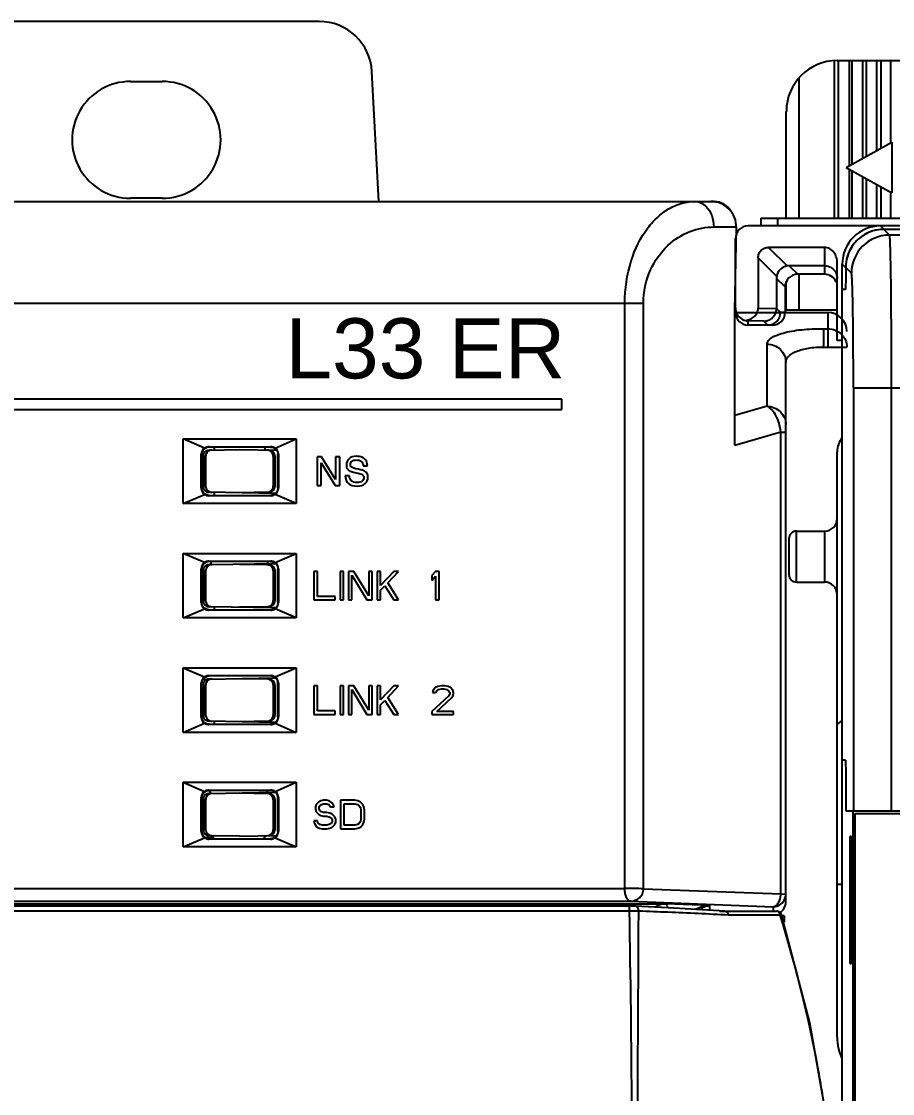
# Model space of a CAD drawing. Header units: inches. Extents: x -38 to 199, y -310 to 64.
# Drawn here: x 91.034 to 92.382, y 57.033 to 58.693 of the extents above; entities that cross this region are included whole.
import ezdxf

# ---------------------------------------------------------------- set-up
doc = ezdxf.new("R2010")
doc.units = ezdxf.units.IN
doc.header["$MEASUREMENT"] = 0
doc.layers.add('PLC', color=7, linetype='Continuous')
doc.styles.get("Standard").update_dxf_attribs({"font": 'arial.ttf'})

# ---------------------------------------------------------------- blocks, each defined once
blk = doc.blocks.new('DI32')
at = {"layer": 'PLC', "color": 7, "linetype": 'Continuous'}
for p, q in [((0.1532, 0.0315), (0.1532, 0.2755)), ((0.1575, 0.2756), (0.4331, 0.2756)), ((0.1594, 0.0315), (0.1594, 0.2756)), ((0.176, 0.2756), (0.176, 0.1129)), ((0.1808, 0.1155), (0.1808, 0.2756)), ((0.1968, 0.2756), (0.1968, 0.1244)), ((0.2028, 0.1278), (0.2028, 0.2756)), ((0.2181, 0.2756), (0.2181, 0.1363)), ((0.2254, 0.1403), (0.2254, 0.2756)), ((0.24, 0.2756), (0.24, 0.1484)), ((0.0984, 0.0315), (0.0984, 0.2489)), ((0.0787, 0.0315), (0.0787, 0.1969)), ((0.1713, 0.1102), (0.2421, 0.1496)), ((0.2421, 0.1496), (0.2421, 0.0709)), ((0.1713, 0.1102), (0.2421, 0.0709)), ((0.176, 0.1076), (0.176, 0.0315)), ((0.1808, 0.0315), (0.1808, 0.105)), ((0.1968, 0.0961), (0.1968, 0.0315)), ((0.2028, 0.0315), (0.2028, 0.0927)), ((0.2181, 0.0842), (0.2181, 0.0315)), ((0.2254, 0.0315), (0.2254, 0.0801)), ((0.24, 0.0721), (0.24, 0.0315)), ((0.2756, 0.0197), (0.0197, 0.0197)), ((0.0394, 0.0315), (0.0394, 0.0197)), ((0.0394, 0.0315), (0.2756, 0.0315)), ((0.065, 0.0315), (0.065, 0.0197)), ((0.2244, 0.0197), (0.2386, 0.0055)), ((0, -0.1073), (0, 0)), ((0.2756, 0.0144), (0.2297, 0.0144)), ((1.9898, 0.0055), (0.2386, 0.0055)), ((0.0513, -0.0136), (0.0798, -0.0422)), ((0.1378, -0.0136), (0.0513, -0.0136)), ((0.1378, -0.0136), (0.1378, -0.0551)), ((0.0353, -0.0296), (0.0353, -0.1075)), ((0.0638, -0.0582), (0.0353, -0.0296)), ((0.0832, -0.0419), (0.0965, -0.0551)), ((0.1378, -0.0419), (0.0832, -0.0419)), ((0.1575, -0.1575), (0.1575, -0.0379)), ((0.1654, -4.6063), (0.1654, -0.0394)), ((0.1795, -0.0535), (0.1654, -0.0394)), ((0.1706, -0.0447), (0.1706, -0.0591)), ((0.0635, -0.0616), (0.0635, -0.1081)), ((0.0768, -0.0748), (0.0635, -0.0616)), ((0.1378, -0.0551), (0.0965, -0.0551)), ((0.0984, -0.1102), (0.0984, -0.0551)), ((0.1706, -0.0591), (0.1703, -0.0787)), ((0.0768, -0.0748), (0.0768, -0.1142)), ((0.0787, -0.1102), (0.0787, -0.0665)), ((0.1703, -0.0787), (0.1654, -0.0787)), ((0.0353, -0.1075), (0.0635, -0.1082)), ((0.0635, -0.1081), (0.0697, -0.1142)), ((0.0768, -0.1142), (0.0697, -0.1142)), ((0.0787, -0.1102), (0.1575, -0.1102)), ((0.0197, -0.1339), (0.0197, -0.1272)), ((0.044, -0.1278), (0.0197, -0.1272)), ((0.05, -0.1339), (0.044, -0.1278)), ((0.0571, -0.1339), (0.0197, -0.1339)), ((0.1654, -0.1575), (0.1575, -0.1575)), ((0.1826, -0.2306), (0.1826, -0.8858)), ((0.1826, -0.2307), (0.3247, -0.2307)), ((0.2416, -0.2307), (0.2416, -0.2165)), ((0.2416, -0.8858), (0.2416, -0.2307)), ((0.1575, -1.2362), (0.1575, -0.3307)), ((0.0827, -0.4646), (0.0827, -0.5197)), ((0.0945, -0.5315), (0.0945, -0.4528)), ((0.0945, -0.4528), (0.1378, -0.4528)), ((0.1378, -0.4528), (0.1378, -0.5315)), ((0.0945, -0.5315), (0.1378, -0.5315)), ((0.1575, -0.752), (0.1654, -0.7457)), ((0.1703, -0.8071), (0.1654, -0.8071)), ((0.1703, -0.8071), (0.1706, -0.8268)), ((0.1706, -0.8268), (0.1706, -0.8858)), ((0.1706, -0.8858), (2.1851, -0.8858)), ((0.1815, -0.8858), (0.1815, -4.6063)), ((0.185, -0.8898), (0.185, -4.5315)), ((0.185, -0.8898), (2.185, -0.8898)), ((0.1777, -1.122), (0.1777, -0.9252)), ((0.1794, -0.9252), (0.1777, -0.9252)), ((0.1794, -0.9252), (0.1794, -1.122)), ((0.1654, -1), (0.1575, -1)), ((0.1777, -1.122), (0.1794, -1.122))]:
    blk.add_line(p, q, dxfattribs=at)
for centre, radius, start, end in [((0.1575, 0.1969), 0.0787, 90, 180), ((0.0197, 0), 0.0197, 90, 180), ((0.2244, -0.0394), 0.059, 89.9993, 180.0002), ((0.2297, -0.0446), 0.059, 89.9958, 180.0037), ((0.2386, -0.0535), 0.0591, 90.021, 179.979), ((0.23, -0.0449), 0.0594, 129.6259, 140.3741), ((0.2296, -0.0445), 0.0588, 123.4354, 129.6142), ((0.2298, -0.0448), 0.0592, 111.9998, 123.4146), ((0.2296, -0.0444), 0.0588, 106.6482, 111.988), ((0.2297, -0.045), 0.0594, 90.068, 106.6251), ((0.2298, -0.0447), 0.0592, 146.5815, 158.0007), ((0.2295, -0.0446), 0.0589, 140.3852, 146.5619), ((0.2301, -0.0447), 0.0595, 163.3914, 179.9412), ((0.2294, -0.0445), 0.0587, 158.0136, 163.3591), ((0.0834, -0.0617), 0.0199, 100.2786, 169.7214), ((0.0832, -0.061), 0.0191, 89.9988, 100.1959), ((0.0827, -0.0616), 0.0191, 169.8063, 179.9989), ((0.0965, -0.0748), 0.0197, 90, 179.9956), ((0.1378, -0.0748), 0.0197, 22.5024, 90), ((0.0198, -0.1073), 0.0198, 180.075, 199.1445), ((0.0197, -0.1142), 0.0197, 180, 270), ((0.0197, -0.1073), 0.0197, 199.2206, 258.9983), ((0.05, -0.1142), 0.0197, 270.0257, 359.988), ((0.0571, -0.1142), 0.0197, 270, 0), ((0.0208, -0.1071), 0.0201, 256.0286, 266.8547), ((0.1969, -0.3307), 0.0394, 143.7702, 180), ((0.1378, -0.4331), 0.0197, 270, 0), ((0.0945, -0.4646), 0.0118, 90, 180), ((0.0945, -0.5197), 0.0118, 180, 270), ((0.1378, -0.5512), 0.0197, 0, 90), ((0.2362, -1.2362), 0.0787, 180, 205.8297)]:
    blk.add_arc(centre, radius, start, end, dxfattribs=at)
for points, knots in [([(0.2416, -0.2165), (0.2416, -0.202), (0.2415, -0.1736), (0.2413, -0.1326), (0.2411, -0.1003), (0.2409, -0.0765), (0.2407, -0.0606), (0.2404, -0.0462), (0.2402, -0.0333), (0.24, -0.0222), (0.2397, -0.014), (0.2396, -0.0084), (0.2394, -0.005), (0.2393, -0.002), (0.2392, 0.0005), (0.239, 0.0025), (0.2389, 0.004), (0.2387, 0.0049), (0.2387, 0.0054), (0.2386, 0.0055)], [0, 0, 0, 0, 0.195981, 0.382875, 0.554267, 0.632256, 0.704186, 0.769433, 0.82743, 0.877672, 0.919725, 0.937563, 0.95322, 0.966669, 0.977879, 0.986825, 0.993492, 0.997875, 1, 1, 1, 1]), ([(0.0353, -0.0296), (0.0353, -0.0275), (0.0358, -0.0232), (0.0393, -0.0177), (0.0449, -0.0143), (0.0492, -0.0136), (0.0513, -0.0136)], [0, 0, 0, 0, 0.250239, 0.500033, 0.749845, 1, 1, 1, 1]), ([(0.1575, -0.0379), (0.1575, -0.035), (0.1567, -0.0292), (0.1529, -0.0213), (0.1464, -0.0153), (0.1406, -0.0136), (0.1378, -0.0136)], [0, 0, 0, 0, 0.250734, 0.501214, 0.751063, 1, 1, 1, 1]), ([(0.1378, -0.0419), (0.1404, -0.0419), (0.1455, -0.0429), (0.1498, -0.0458), (0.1516, -0.0475)], [0, 0, 0, 0, 0.503503, 1, 1, 1, 1]), ([(0.1516, -0.0475), (0.1535, -0.0494), (0.1564, -0.0537), (0.1575, -0.0589), (0.1575, -0.0615)], [0, 0, 0, 0, 0.503989, 1, 1, 1, 1]), ([(0.1826, -0.2306), (0.1826, -0.2193), (0.1825, -0.1969), (0.1823, -0.1644), (0.1821, -0.1387), (0.1819, -0.1196), (0.1817, -0.1069), (0.1815, -0.0952), (0.1812, -0.0849), (0.181, -0.0759), (0.1807, -0.0684), (0.1805, -0.0631), (0.1803, -0.0596), (0.1801, -0.0576), (0.18, -0.056), (0.1798, -0.0548), (0.1797, -0.054), (0.1796, -0.0536), (0.1795, -0.0535)], [0, 0, 0, 0, 0.19291, 0.378564, 0.549987, 0.628321, 0.700741, 0.766558, 0.825165, 0.875998, 0.918591, 0.952536, 0.96617, 0.977534, 0.986601, 0.99336, 0.99781, 1, 1, 1, 1]), ([(0.0159, -0.1266), (0.0184, -0.1262), (0.0232, -0.1249), (0.0295, -0.1209), (0.0342, -0.1149), (0.0353, -0.11), (0.0353, -0.1075)], [0, 0, 0, 0, 0.250283, 0.500496, 0.750324, 1, 1, 1, 1]), ([(0.044, -0.1278), (0.0465, -0.1278), (0.0515, -0.1268), (0.058, -0.1225), (0.0624, -0.116), (0.0635, -0.1108), (0.0635, -0.1082)], [0, 0, 0, 0, 0.244385, 0.491772, 0.74415, 1, 1, 1, 1])]:
    blk.add_open_spline(points, degree=3, knots=knots, dxfattribs=at)

msp = doc.modelspace()

# ---------------------------------------------------------------- linework, layer by layer
at = {"layer": 'PLC', "linetype": 'Continuous'}
for p, q in [((91.49414, 58.69263), (90.95987, 58.69263)), ((91.58651, 58.41387), (91.57595, 58.615)), ((91.2024, 58.59966), (91.25161, 58.59966)), ((91.25161, 58.41903), (91.2024, 58.41903)), ((90.12976, 58.41387), (92.10052, 58.41387)), ((92.10067, 58.41387), (92.10564, 58.41387)), ((92.1049, 58.3745), (92.13989, 58.3745)), ((92.13764, 58.24491), (92.13989, 58.37381)), ((90.09039, 58.25639), (91.99622, 58.25639)), ((91.96725, 57.35037), (91.96725, 58.25639)), ((91.99622, 57.35015), (91.99622, 58.25639)), ((92.13764, 58.03633), (92.13764, 58.24491)), ((92.13764, 58.24224), (92.28134, 58.2422)), ((92.28185, 58.21685), (92.28185, 58.24068)), ((92.2744, 58.21695), (92.28185, 58.21685)), ((92.18736, 58.09698), (92.18736, 58.19322)), ((92.27439, 58.18856), (92.28185, 58.18846)), ((92.28185, 58.18846), (92.31086, 58.18846)), ((92.21638, 57.32968), (92.21638, 58.16484)), ((91.86992, 58.10767), (90.21638, 58.10767)), ((91.86992, 58.09192), (91.86992, 58.10767)), ((90.21638, 58.09192), (91.86992, 58.09192)), ((92.18736, 58.09698), (92.13764, 58.08245)), ((92.20858, 58.05709), (92.13764, 58.03633)), ((92.20858, 57.34209), (92.20858, 58.05709)), ((92.20858, 58.05707), (92.21638, 58.05707)), ((91.28413, 57.94638), (91.28413, 58.04639)), ((91.31695, 58.03218), (91.28413, 58.04639)), ((91.28413, 58.04639), (91.45894, 58.04639)), ((91.42612, 58.03218), (91.45894, 58.04639)), ((91.45894, 58.04639), (91.45894, 57.94638)), ((91.31189, 57.97021), (91.31189, 58.02256)), ((91.31189, 58.02256), (91.31248, 58.02198)), ((91.31248, 58.02209), (91.31248, 57.97068)), ((91.31583, 57.96864), (91.31583, 58.02417)), ((91.3237, 58.03437), (91.32429, 58.03379)), ((91.3237, 58.03437), (91.41936, 58.03437)), ((91.32416, 58.02905), (91.37095, 58.02987)), ((91.41889, 58.03379), (91.32417, 58.03379)), ((91.33127, 58.03379), (91.33213, 58.02919)), ((91.33174, 58.03131), (91.33174, 58.02919)), ((91.37095, 58.02987), (91.42811, 58.02887)), ((91.41062, 58.03379), (91.40976, 58.02919)), ((91.41936, 58.03437), (91.41878, 58.03379)), ((91.43117, 58.02256), (91.43059, 58.02198)), ((91.43059, 57.97068), (91.43059, 58.02209)), ((91.43117, 58.02256), (91.43117, 57.97021)), ((91.31583, 58.01117), (91.31248, 58.01117)), ((91.31583, 58.01924), (91.31871, 58.01929)), ((91.4261, 58.01924), (91.42318, 58.01929)), ((91.4261, 57.97358), (91.4261, 58.01924)), ((91.49102, 58.01851), (91.49102, 57.97422)), ((91.49797, 58.01851), (91.49102, 58.01851)), ((91.49731, 57.97422), (91.49731, 58.00949)), ((91.49731, 58.00949), (91.51917, 57.97422)), ((91.51983, 57.98363), (91.49797, 58.01851)), ((91.51983, 58.01851), (91.51983, 57.98363)), ((91.52611, 58.01851), (91.51983, 58.01851)), ((91.52611, 57.97422), (91.52611, 58.01851)), ((91.5443, 58.0027), (91.54343, 58.00366)), ((91.56262, 58.00492), (91.5689, 58.00492)), ((91.54103, 57.98917), (91.53474, 57.98917)), ((91.53828, 57.99948), (91.54012, 57.99767)), ((91.56113, 57.99098), (91.56257, 57.98961)), ((91.31189, 57.97021), (91.31248, 57.97079)), ((91.31583, 57.98164), (91.31248, 57.98164)), ((91.31871, 57.97353), (91.31583, 57.97358)), ((91.4261, 57.97358), (91.42318, 57.97353)), ((91.43117, 57.97021), (91.43059, 57.97079)), ((91.49102, 57.97422), (91.49731, 57.97422)), ((91.51917, 57.97422), (91.52611, 57.97422)), ((91.28413, 57.94638), (91.31695, 57.96059)), ((91.3237, 57.9584), (91.32429, 57.95898)), ((91.41936, 57.9584), (91.3237, 57.9584)), ((91.42644, 57.96197), (91.32416, 57.96376)), ((91.32417, 57.95898), (91.41889, 57.95898)), ((91.33174, 57.96363), (91.33174, 57.95898)), ((91.41642, 57.96373), (91.37095, 57.96294)), ((91.41936, 57.9584), (91.41878, 57.95898)), ((91.45894, 57.94638), (91.42612, 57.96059)), ((91.45894, 57.94638), (91.28413, 57.94638)), ((91.28413, 57.76922), (91.28413, 57.86922)), ((91.31695, 57.85502), (91.28413, 57.86922)), ((91.28413, 57.86922), (91.45894, 57.86922)), ((91.3237, 57.85721), (91.32429, 57.85662)), ((91.3237, 57.85721), (91.41936, 57.85721)), ((91.41889, 57.85662), (91.32417, 57.85662)), ((91.3278, 57.85195), (91.32652, 57.85662)), ((91.41451, 57.85347), (91.41537, 57.85662)), ((91.41936, 57.85721), (91.41878, 57.85662)), ((91.42612, 57.85502), (91.45894, 57.86922)), ((91.45894, 57.86922), (91.45894, 57.76922)), ((91.31189, 57.79304), (91.31189, 57.8454)), ((91.31189, 57.8454), (91.31248, 57.84481)), ((91.31248, 57.84493), (91.31248, 57.79352)), ((91.31583, 57.79147), (91.31583, 57.84701)), ((91.31583, 57.84207), (91.31871, 57.84212)), ((91.32416, 57.85189), (91.3278, 57.85195)), ((91.32841, 57.85196), (91.42638, 57.85367)), ((91.37095, 57.85271), (91.41348, 57.85196)), ((91.41409, 57.85195), (91.41642, 57.85191)), ((91.42318, 57.84212), (91.4261, 57.84207)), ((91.4261, 57.79641), (91.4261, 57.84207)), ((91.43117, 57.8454), (91.43059, 57.84481)), ((91.43059, 57.79352), (91.43059, 57.84493)), ((91.43117, 57.8454), (91.43117, 57.79304)), ((91.48606, 57.84135), (91.48606, 57.79706)), ((91.4916, 57.84135), (91.48606, 57.84135)), ((91.4916, 57.80271), (91.4916, 57.84135)), ((91.52666, 57.84135), (91.52666, 57.79706)), ((91.5322, 57.84135), (91.52666, 57.84135)), ((91.5322, 57.79706), (91.5322, 57.84135)), ((91.53958, 57.84135), (91.53958, 57.79706)), ((91.54788, 57.84135), (91.53958, 57.84135)), ((91.57095, 57.80365), (91.54788, 57.84135)), ((91.57095, 57.84135), (91.57095, 57.80365)), ((91.57649, 57.84135), (91.57095, 57.84135)), ((91.57649, 57.79706), (91.57649, 57.84135)), ((91.58387, 57.84135), (91.58387, 57.79706)), ((91.58941, 57.84135), (91.58387, 57.84135)), ((91.60971, 57.84135), (91.58941, 57.81967)), ((91.58941, 57.81967), (91.58941, 57.84135)), ((91.60048, 57.82344), (91.61709, 57.84135)), ((91.61709, 57.84135), (91.60971, 57.84135)), ((91.6743, 57.84135), (91.66876, 57.83475)), ((91.67984, 57.84135), (91.6743, 57.84135)), ((91.67984, 57.79706), (91.67984, 57.84135)), ((91.31583, 57.834), (91.31248, 57.834)), ((91.54512, 57.79706), (91.54512, 57.83569)), ((91.54512, 57.83569), (91.56818, 57.79706)), ((91.61709, 57.79706), (91.60048, 57.82344)), ((91.66876, 57.83475), (91.66876, 57.82721)), ((91.66876, 57.82721), (91.6743, 57.83381)), ((91.6743, 57.83381), (91.6743, 57.79706)), ((91.31583, 57.80448), (91.31248, 57.80448)), ((91.58941, 57.81213), (91.59587, 57.81873)), ((91.58941, 57.79706), (91.58941, 57.81213)), ((91.59587, 57.81873), (91.60971, 57.79706)), ((91.31189, 57.79304), (91.31248, 57.79363)), ((91.31871, 57.79636), (91.31583, 57.79641)), ((91.4261, 57.79641), (91.42318, 57.79636)), ((91.43117, 57.79304), (91.43059, 57.79363)), ((91.48606, 57.79706), (91.51928, 57.79706)), ((91.51928, 57.80271), (91.4916, 57.80271)), ((91.51928, 57.79706), (91.51928, 57.80271)), ((91.52666, 57.79706), (91.5322, 57.79706)), ((91.53958, 57.79706), (91.54512, 57.79706)), ((91.56818, 57.79706), (91.57649, 57.79706)), ((91.58387, 57.79706), (91.58941, 57.79706)), ((91.60971, 57.79706), (91.61709, 57.79706)), ((91.6743, 57.79706), (91.67984, 57.79706)), ((91.28413, 57.76922), (91.31695, 57.78342)), ((91.3237, 57.78124), (91.32429, 57.78182)), ((91.41936, 57.78124), (91.3237, 57.78124)), ((91.42644, 57.78481), (91.32416, 57.78659)), ((91.32417, 57.78182), (91.41889, 57.78182)), ((91.33174, 57.78646), (91.33174, 57.78182)), ((91.41642, 57.78657), (91.37095, 57.78578)), ((91.41936, 57.78124), (91.41878, 57.78182)), ((91.45894, 57.76922), (91.42612, 57.78342)), ((91.45894, 57.76922), (91.28413, 57.76922)), ((91.28413, 57.59205), (91.28413, 57.69206)), ((91.28413, 57.69206), (91.31695, 57.67785)), ((91.28413, 57.69206), (91.45894, 57.69206)), ((91.42612, 57.67785), (91.45894, 57.69206)), ((91.45894, 57.69206), (91.45894, 57.59205)), ((91.3237, 57.68004), (91.32429, 57.67946)), ((91.3237, 57.68004), (91.41936, 57.68004)), ((91.32416, 57.67472), (91.42638, 57.67651)), ((91.41889, 57.67946), (91.32417, 57.67946)), ((91.37095, 57.67554), (91.41642, 57.67475)), ((91.41936, 57.68004), (91.41878, 57.67946)), ((91.31189, 57.61588), (91.31189, 57.66823)), ((91.31189, 57.66823), (91.31248, 57.66765)), ((91.31248, 57.66776), (91.31248, 57.61635)), ((91.31583, 57.65684), (91.31248, 57.65684)), ((91.31583, 57.61431), (91.31583, 57.66984)), ((91.31583, 57.66491), (91.31871, 57.66496)), ((91.42318, 57.66496), (91.4261, 57.6649)), ((91.4261, 57.61925), (91.4261, 57.6649)), ((91.43117, 57.66823), (91.43059, 57.66765)), ((91.43059, 57.61635), (91.43059, 57.66776)), ((91.43117, 57.66823), (91.43117, 57.61588)), ((91.48606, 57.66418), (91.48606, 57.61989)), ((91.4916, 57.66418), (91.48606, 57.66418)), ((91.4916, 57.62555), (91.4916, 57.66418)), ((91.52666, 57.66418), (91.52666, 57.61989)), ((91.5322, 57.66418), (91.52666, 57.66418)), ((91.5322, 57.61989), (91.5322, 57.66418)), ((91.53958, 57.66418), (91.53958, 57.61989)), ((91.54788, 57.66418), (91.53958, 57.66418)), ((91.54512, 57.61989), (91.54512, 57.65853)), ((91.54512, 57.65853), (91.56818, 57.61989)), ((91.57095, 57.62649), (91.54788, 57.66418)), ((91.57095, 57.66418), (91.57095, 57.62649)), ((91.57649, 57.66418), (91.57095, 57.66418)), ((91.57649, 57.61989), (91.57649, 57.66418)), ((91.58387, 57.66418), (91.58387, 57.61989)), ((91.58941, 57.66418), (91.58387, 57.66418)), ((91.60971, 57.66418), (91.58941, 57.64251)), ((91.58941, 57.64251), (91.58941, 57.66418)), ((91.60048, 57.64628), (91.61709, 57.66418)), ((91.61709, 57.66418), (91.60971, 57.66418)), ((91.67061, 57.65759), (91.66969, 57.65382)), ((91.6743, 57.66136), (91.67061, 57.65759)), ((91.67799, 57.66324), (91.6743, 57.66136)), ((91.6743, 57.65382), (91.67614, 57.65664)), ((91.67614, 57.65664), (91.67891, 57.65853)), ((91.68445, 57.66418), (91.67799, 57.66324)), ((91.67891, 57.65853), (91.68353, 57.65947)), ((91.68353, 57.65947), (91.68722, 57.65947)), ((91.68814, 57.66418), (91.68445, 57.66418)), ((91.68722, 57.65947), (91.69183, 57.65853)), ((91.69368, 57.66324), (91.68814, 57.66418)), ((91.69183, 57.65853), (91.6946, 57.65664)), ((91.69737, 57.66136), (91.69368, 57.66324)), ((91.6946, 57.65664), (91.69644, 57.65382)), ((91.70106, 57.65759), (91.69737, 57.66136)), ((91.70198, 57.65382), (91.70106, 57.65759)), ((91.58941, 57.63497), (91.59587, 57.64157)), ((91.59587, 57.64157), (91.60971, 57.61989)), ((91.61709, 57.61989), (91.60048, 57.64628)), ((91.6946, 57.64816), (91.66876, 57.6246)), ((91.66969, 57.65382), (91.6743, 57.65382)), ((91.67614, 57.6246), (91.69921, 57.64534)), ((91.69644, 57.65193), (91.6946, 57.64816)), ((91.69644, 57.65382), (91.69644, 57.65193)), ((91.69921, 57.64534), (91.70106, 57.64816)), ((91.70106, 57.64816), (91.70198, 57.65193)), ((91.70198, 57.65193), (91.70198, 57.65382)), ((91.31583, 57.62731), (91.31248, 57.62731)), ((91.51928, 57.62555), (91.4916, 57.62555)), ((91.51928, 57.61989), (91.51928, 57.62555)), ((91.58941, 57.61989), (91.58941, 57.63497)), ((91.66876, 57.6246), (91.66876, 57.61989)), ((91.70198, 57.6246), (91.67614, 57.6246)), ((91.70198, 57.61989), (91.70198, 57.6246)), ((91.28413, 57.59205), (91.31695, 57.60626)), ((91.31189, 57.61588), (91.31248, 57.61646)), ((91.31871, 57.61919), (91.31583, 57.61924)), ((91.42644, 57.60764), (91.32416, 57.60943)), ((91.41642, 57.6094), (91.37095, 57.60861)), ((91.4261, 57.61925), (91.42318, 57.61919)), ((91.42612, 57.60626), (91.45894, 57.59205)), ((91.43117, 57.61588), (91.43059, 57.61646)), ((91.48606, 57.61989), (91.51928, 57.61989)), ((91.52666, 57.61989), (91.5322, 57.61989)), ((91.53958, 57.61989), (91.54512, 57.61989)), ((91.56818, 57.61989), (91.57649, 57.61989)), ((91.58387, 57.61989), (91.58941, 57.61989)), ((91.60971, 57.61989), (91.61709, 57.61989)), ((91.66876, 57.61989), (91.70198, 57.61989)), ((91.45894, 57.59205), (91.28413, 57.59205)), ((91.3237, 57.60407), (91.32429, 57.60465)), ((91.41936, 57.60407), (91.3237, 57.60407)), ((91.32417, 57.60465), (91.41889, 57.60465)), ((91.41936, 57.60407), (91.41878, 57.60465)), ((91.28413, 57.41489), (91.28413, 57.51489)), ((91.28413, 57.51489), (91.31695, 57.50069)), ((91.28413, 57.51489), (91.45894, 57.51489)), ((91.42612, 57.50069), (91.45894, 57.51489)), ((91.45894, 57.51489), (91.45894, 57.41489)), ((91.31189, 57.43871), (91.31189, 57.49107)), ((91.31189, 57.49107), (91.31248, 57.49048)), ((91.31248, 57.4906), (91.31248, 57.43918)), ((91.31583, 57.43714), (91.31583, 57.49268)), ((91.3237, 57.50288), (91.32429, 57.50229)), ((91.3237, 57.50288), (91.41936, 57.50288)), ((91.32416, 57.49756), (91.42638, 57.49934)), ((91.41889, 57.50229), (91.32417, 57.50229)), ((91.37095, 57.49837), (91.41642, 57.49758)), ((91.41936, 57.50288), (91.41878, 57.50229)), ((91.43117, 57.49107), (91.43059, 57.49048)), ((91.43059, 57.43918), (91.43059, 57.4906)), ((91.43117, 57.49107), (91.43117, 57.43871)), ((91.31583, 57.47967), (91.31248, 57.47967)), ((91.31583, 57.48774), (91.31871, 57.48779)), ((91.42318, 57.48779), (91.4261, 57.48774)), ((91.4261, 57.44208), (91.4261, 57.48774)), ((91.48975, 57.48042), (91.48883, 57.47665)), ((91.48883, 57.47665), (91.48883, 57.47288)), ((91.48883, 57.47288), (91.48975, 57.46911)), ((91.49344, 57.48419), (91.48975, 57.48042)), ((91.49713, 57.48607), (91.49344, 57.48419)), ((91.49437, 57.47571), (91.49529, 57.47854)), ((91.49437, 57.47382), (91.49437, 57.47571)), ((91.49529, 57.471), (91.49437, 57.47382)), ((91.49529, 57.47854), (91.49806, 57.48042)), ((91.50082, 57.48702), (91.49713, 57.48607)), ((91.49806, 57.48042), (91.50082, 57.48136)), ((91.50544, 57.48702), (91.50082, 57.48702)), ((91.50082, 57.48136), (91.50636, 57.48136)), ((91.51005, 57.48607), (91.50544, 57.48702)), ((91.50636, 57.48136), (91.50913, 57.48042)), ((91.50913, 57.48042), (91.51097, 57.47854)), ((91.51374, 57.48325), (91.51005, 57.48607)), ((91.51097, 57.47854), (91.5119, 57.47665)), ((91.5119, 57.47665), (91.51743, 57.47665)), ((91.51651, 57.47948), (91.51374, 57.48325)), ((91.51743, 57.47665), (91.51651, 57.47948)), ((91.52758, 57.48702), (91.52758, 57.44273)), ((91.54973, 57.48702), (91.52758, 57.48702)), ((91.53312, 57.44838), (91.53312, 57.48136)), ((91.53312, 57.48136), (91.54973, 57.48136)), ((91.55434, 57.48607), (91.54973, 57.48702)), ((91.54973, 57.48136), (91.55342, 57.48042)), ((91.55342, 57.48042), (91.55619, 57.47854)), ((91.55803, 57.48419), (91.55434, 57.48607)), ((91.55619, 57.47854), (91.55803, 57.47571)), ((91.56173, 57.48042), (91.55803, 57.48419)), ((91.55803, 57.47571), (91.55896, 57.47194)), ((91.56357, 57.47665), (91.56173, 57.48042)), ((91.56449, 57.47194), (91.56357, 57.47665)), ((91.48975, 57.46911), (91.49344, 57.46534)), ((91.49344, 57.46534), (91.49713, 57.46346)), ((91.49806, 57.46911), (91.49529, 57.471)), ((91.49713, 57.46346), (91.50082, 57.46252)), ((91.50082, 57.46817), (91.49806, 57.46911)), ((91.50636, 57.46817), (91.50082, 57.46817)), ((91.50082, 57.46252), (91.50636, 57.46252)), ((91.51097, 57.46723), (91.50636, 57.46817)), ((91.50636, 57.46252), (91.51005, 57.46157)), ((91.51005, 57.46157), (91.51282, 57.45969)), ((91.51467, 57.46534), (91.51097, 57.46723)), ((91.51282, 57.45969), (91.51467, 57.45686)), ((91.51836, 57.46157), (91.51467, 57.46534)), ((91.51467, 57.45686), (91.51467, 57.45403)), ((91.5202, 57.4578), (91.51836, 57.46157)), ((91.5202, 57.45309), (91.5202, 57.4578)), ((91.55896, 57.4578), (91.55803, 57.45403)), ((91.55896, 57.47194), (91.55896, 57.4578)), ((91.56357, 57.45309), (91.56449, 57.4578)), ((91.56449, 57.4578), (91.56449, 57.47194)), ((91.31189, 57.43871), (91.31248, 57.4393)), ((91.31583, 57.45015), (91.31248, 57.45015)), ((91.31871, 57.44203), (91.31583, 57.44208)), ((91.42318, 57.44203), (91.4261, 57.44208)), ((91.43117, 57.43871), (91.43059, 57.4393)), ((91.48606, 57.45498), (91.48698, 57.45121)), ((91.4916, 57.45498), (91.48606, 57.45498)), ((91.48698, 57.45121), (91.48975, 57.4465)), ((91.48975, 57.4465), (91.49437, 57.44367)), ((91.49252, 57.45215), (91.4916, 57.45498)), ((91.49529, 57.44932), (91.49252, 57.45215)), ((91.49437, 57.44367), (91.49898, 57.44273)), ((91.49898, 57.44838), (91.49529, 57.44932)), ((91.50636, 57.44838), (91.49898, 57.44838)), ((91.49898, 57.44273), (91.50636, 57.44273)), ((91.51005, 57.44932), (91.50636, 57.44838)), ((91.50636, 57.44273), (91.51097, 57.44367)), ((91.51282, 57.45121), (91.51005, 57.44932)), ((91.51097, 57.44367), (91.51467, 57.44555)), ((91.51467, 57.45403), (91.51282, 57.45121)), ((91.51467, 57.44555), (91.51836, 57.44932)), ((91.51836, 57.44932), (91.5202, 57.45309)), ((91.52758, 57.44273), (91.54973, 57.44273)), ((91.54973, 57.44838), (91.53312, 57.44838)), ((91.55342, 57.44932), (91.54973, 57.44838)), ((91.54973, 57.44273), (91.55434, 57.44367)), ((91.55619, 57.45121), (91.55342, 57.44932)), ((91.55434, 57.44367), (91.55803, 57.44555)), ((91.55803, 57.45403), (91.55619, 57.45121)), ((91.55803, 57.44555), (91.56173, 57.44932)), ((91.56173, 57.44932), (91.56357, 57.45309)), ((91.28413, 57.41489), (91.31695, 57.42909)), ((91.31848, 57.42924), (91.33091, 57.42924)), ((91.3237, 57.4269), (91.32429, 57.42749)), ((91.41936, 57.4269), (91.3237, 57.4269)), ((91.32824, 57.43219), (91.32416, 57.43226)), ((91.32417, 57.42749), (91.41889, 57.42749)), ((91.37095, 57.43145), (91.32841, 57.43219)), ((91.37095, 57.43145), (91.42814, 57.43244)), ((91.41936, 57.4269), (91.41878, 57.42749)), ((91.42612, 57.42909), (91.45894, 57.41489)), ((91.45894, 57.41489), (91.28413, 57.41489)), ((90.12976, 57.35037), (91.96725, 57.35037)), ((91.99622, 57.35015), (92.20858, 57.34209)), ((92.20858, 57.34209), (92.21638, 57.34185)), ((91.97445, 57.32329), (90.09827, 57.32329)), ((90.12976, 57.33069), (91.97589, 57.33069)), ((90.36701, 57.32652), (92.03107, 57.32652)), ((91.97445, 57.31541), (91.97445, 57.32329)), ((91.9765, 57.32328), (91.97445, 57.32329)), ((91.97589, 57.33069), (92.19669, 57.32231)), ((91.98144, 57.32317), (91.9765, 57.32328)), ((91.98348, 57.32308), (91.98144, 57.32317)), ((92.03441, 57.32027), (91.98346, 57.32308)), ((92.09827, 57.32397), (92.03107, 57.32652)), ((92.09827, 57.32397), (92.09827, 57.31677)), ((91.97445, 57.31541), (90.09039, 57.31541)), ((91.98874, 57.31533), (91.97445, 57.31541)), ((92.07836, 57.31786), (92.03441, 57.32027)), ((92.12218, 57.31545), (92.07836, 57.31786)), ((92.11408, 57.31546), (92.20202, 57.31546)), ((92.19669, 57.32231), (92.19669, 57.31546)), ((92.20954, 57.30992), (92.20768, 57.30934)), ((92.25375, 57.14251), (92.20954, 57.30992)), ((92.21394, 57.30829), (92.20996, 57.3083)), ((92.21394, 57.30829), (92.21377, 57.29846)), ((92.28447, 56.96645), (92.25375, 57.14251))]:
    msp.add_line(p, q, dxfattribs=at)
for centre, radius, start, end in [((91.25161, 58.50935), 0.09032, 269.99995, 90.00005), ((92.10052, 58.3745), 0.03937, 358.99965, 90.02083), ((92.10564, 58.38434), 0.02953, 29.42545, 90), ((92.28134, 58.21268), 0.02953, 0.00027, 90.00027), ((91.3286, 58.01912), 0.01001, 91.05669, 108.81703), ((83.07859, 57.99643), 8.24016, 359.999836, 0.15893), ((99.66331, 57.99643), 8.24016, 179.84107, 180.000164), ((83.07859, 57.99638), 8.24016, 359.84107, 0.000164), ((99.66331, 57.99638), 8.24016, 179.999836, 180.15893), ((83.07859, 57.81926), 8.24016, 359.999836, 0.15893), ((91.3286, 57.84196), 0.01001, 91.05669, 108.81703), ((99.66331, 57.81926), 8.24016, 179.84107, 180.000164), ((83.07859, 57.81922), 8.24016, 359.84107, 0.000164), ((99.66331, 57.81922), 8.24016, 179.999836, 180.15893), ((91.36988, 57.68456), 0.05393, 188.66913, 189.2221), ((91.3693, 57.68446), 0.05334, 189.21509, 193.59894), ((91.3286, 57.66479), 0.01001, 91.05669, 108.81703), ((91.36762, 57.68096), 0.05636, 355.3612, 357.17624), ((83.07859, 57.6421), 8.24016, 359.999836, 0.15893), ((99.66331, 57.6421), 8.24016, 179.84107, 180.000164), ((83.07859, 57.64205), 8.24016, 359.84107, 0.000164), ((99.66331, 57.64205), 8.24016, 179.999836, 180.15893), ((92.15218, 57.60335), 0.82052, 179.58897, 179.91577), ((91.37584, 57.46778), 0.05986, 147.70141, 149.97796), ((91.37595, 57.46771), 0.05998, 144.6207, 147.70101), ((91.3286, 57.48763), 0.01001, 91.05669, 108.81703), ((91.36358, 57.46739), 0.06049, 31.75312, 35.26773), ((83.07859, 57.46493), 8.24016, 359.999836, 0.15893), ((99.66331, 57.46493), 8.24016, 179.84107, 180.000164), ((83.07859, 57.46489), 8.24016, 359.84107, 0.000164), ((99.66331, 57.46489), 8.24016, 179.999836, 180.15893), ((91.37455, 57.46797), 0.05857, 217.80038, 218.35178), ((91.37425, 57.46773), 0.05819, 218.34517, 224.10572), ((91.36609, 57.46734), 0.05785, 316.44439, 320.72528), ((91.36606, 57.46738), 0.0579, 320.72324, 322.47337), ((91.88105, 44.20801), 13.14264, 89.497905, 89.624211), ((92.19671, 57.32969), 0.01967, 302.50543, 359.99475), ((91.62348, 47.30609), 10.01591, 87.650614, 87.91011), ((91.63797, 47.66829), 9.65341, 87.093434, 87.648409), ((92.17475, 47.3134), 9.996, 89.811216, 90.270977), ((92.20202, 57.30758), 0.00787, 17.22911, 90.01111), ((90.25874, 56.703), 2.04109, 10.45798, 17.28142), ((92.23332, 57.75555), 0.44768, 266.95021, 267.51948), ((90.23606, 56.69856), 2.0642, 9.3247, 10.46492)]:
    msp.add_arc(centre, radius, start, end, dxfattribs=at)
for centre, major_axis, ratio, start_param, end_param in [((91.49414, 58.61071), (0, 0.08192), 1, -1.5183604, 0), ((91.2024, 58.50935), (0, 0.09032), 1, 0, 3.1415927), ((91.3238, 58.02247), (0.01096, -0.00469), 0.9893025, 2.5846446, 3.5423275), ((91.32433, 58.01921), (0.0069, 0.00702), 0.9999894, 0.7941195, 1.8194671), ((91.32391, 58.02235), (-0.00471, 0.0111), 0.9756194, -0.3926229, 0.2201859), ((91.41624, 58.01924), (0.00985, -0.00013), 0.9987814, 0.013077, 1.5664307), ((91.41915, 58.02235), (0.00471, 0.0111), 0.9756194, -0.2201859, 0.3926229), ((91.41927, 58.02247), (0.01096, 0.00469), 0.9893025, -0.4007348, 0.556948), ((91.3238, 57.9703), (0.01096, 0.00469), 0.9893025, 2.7408578, 3.6985407), ((91.41624, 57.97358), (0.00985, 0.00013), 0.9987814, -1.5664307, -0.013077), ((91.41927, 57.9703), (0.01096, -0.00469), 0.9893025, -0.556948, 0.4007348), ((91.32433, 57.9736), (0.0069, -0.00702), 0.9999894, -1.8194672, -0.7941195), ((91.32391, 57.97042), (0.00471, 0.0111), 0.9756194, -3.3617786, -2.7489697), ((91.41915, 57.97042), (-0.00471, 0.0111), 0.9756194, -3.5342156, -2.9214067), ((91.3238, 57.84531), (0.01096, -0.00469), 0.9893025, 2.5846446, 3.5423275), ((91.32391, 57.84519), (-0.00471, 0.0111), 0.9756194, -0.3926229, 0.2201859), ((91.41915, 57.84519), (0.00471, 0.0111), 0.9756194, -0.2201859, 0.3926229), ((91.41927, 57.84531), (0.01096, 0.00469), 0.9893025, -0.4007348, 0.556948), ((91.32433, 57.84205), (0.0069, 0.00702), 0.9999894, 0.7941195, 1.8194672), ((91.41624, 57.84207), (0.00985, -0.00013), 0.9987814, 0.013077, 1.5664307), ((91.3238, 57.79314), (0.01096, 0.00469), 0.9893025, 2.7408578, 3.6985407), ((91.32433, 57.79643), (0.0069, -0.00702), 0.9999894, -1.8194671, -0.7941195), ((91.41624, 57.79641), (0.00985, 0.00013), 0.9987814, -1.5664307, -0.013077), ((91.41927, 57.79314), (0.01096, -0.00469), 0.9893025, -0.556948, 0.4007348), ((91.32391, 57.79325), (0.00471, 0.0111), 0.9756194, -3.3617786, -2.7489697), ((91.41915, 57.79325), (-0.00471, 0.0111), 0.9756194, -3.5342156, -2.9214067), ((91.3238, 57.66814), (0.01096, -0.00469), 0.9893025, 2.5846446, 3.5423275), ((91.32433, 57.66488), (0.0069, 0.00702), 0.9999894, 0.7941195, 1.8194672), ((91.32391, 57.66802), (-0.00471, 0.0111), 0.9756194, -0.3926229, 0.2201859), ((91.41624, 57.6649), (0.00985, -0.00013), 0.9987814, 0.013077, 1.5664307), ((91.41915, 57.66802), (0.00471, 0.0111), 0.9756194, -0.2201859, 0.3926229), ((91.41927, 57.66814), (0.01096, 0.00469), 0.9893025, -0.4007348, 0.556948), ((91.3238, 57.61597), (0.01096, 0.00469), 0.9893025, 2.7408578, 3.6985407), ((91.32433, 57.61927), (0.0069, -0.00702), 0.9999894, -1.8194672, -0.7941195), ((91.32391, 57.61609), (0.00471, 0.0111), 0.9756194, -3.3617786, -2.7489697), ((91.41624, 57.61925), (0.00985, 0.00013), 0.9987814, -1.5664307, -0.013077), ((91.41915, 57.61609), (-0.00471, 0.0111), 0.9756194, -3.5342156, -2.9214067), ((91.41927, 57.61597), (0.01096, -0.00469), 0.9893025, -0.556948, 0.4007348), ((91.3238, 57.49097), (0.01096, -0.00469), 0.9893025, 2.5846446, 3.5423275), ((91.32433, 57.48772), (0.0069, 0.00702), 0.9999894, 0.7941195, 1.8194671), ((91.32391, 57.49086), (-0.00471, 0.0111), 0.9756194, -0.3926229, 0.2201859), ((91.41624, 57.48774), (0.00985, -0.00013), 0.9987814, 0.013077, 1.5664307), ((91.41915, 57.49086), (0.00471, 0.0111), 0.9756194, -0.2201859, 0.3926229), ((91.41927, 57.49097), (0.01096, 0.00469), 0.9893025, -0.4007348, 0.556948), ((91.41624, 57.44208), (0.00985, 0.00013), 0.9987814, -1.5664307, -0.013077), ((91.3238, 57.43881), (0.01096, 0.00469), 0.9893025, 2.7408578, 3.6985407), ((91.32433, 57.4421), (0.0069, -0.00702), 0.9999894, -1.8194671, -0.7941195), ((91.32391, 57.43892), (0.00471, 0.0111), 0.9756194, -3.3617786, -2.7489697), ((91.41915, 57.43892), (-0.00471, 0.0111), 0.9756194, -3.5342156, -2.9214067), ((91.41927, 57.43881), (0.01096, -0.00469), 0.9893025, -0.556948, 0.4007348)]:
    msp.add_ellipse(centre, major_axis=major_axis, ratio=ratio, start_param=start_param, end_param=end_param, dxfattribs=at)
for points, knots in [([(91.96725, 58.25639), (91.96727, 58.27852), (91.97314, 58.31993), (91.99493, 58.36531), (92.01832, 58.39102), (92.03662, 58.40417), (92.05599, 58.41208), (92.06939, 58.41387), (92.07592, 58.41387)], [0, 0, 0, 0, 0.3160626, 0.5876762, 0.7040366, 0.809359, 0.9067889, 1, 1, 1, 1]), ([(92.07593, 58.41387), (92.07898, 58.41387), (92.08537, 58.41244), (92.09063, 58.40865), (92.09296, 58.40635)], [0, 0, 0, 0, 0.4824648, 1, 1, 1, 1]), ([(92.09296, 58.40635), (92.09687, 58.40248), (92.10299, 58.39219), (92.1049, 58.38055), (92.1049, 58.3745)], [0, 0, 0, 0, 0.4762675, 1, 1, 1, 1]), ([(91.99622, 58.25639), (91.99623, 58.27403), (92.00319, 58.30755), (92.03059, 58.34659), (92.06621, 58.3695), (92.09241, 58.3745), (92.1049, 58.3745)], [0, 0, 0, 0, 0.2990214, 0.5602362, 0.7882419, 1, 1, 1, 1]), ([(92.28185, 58.24068), (92.28179, 58.24107), (92.28169, 58.24149), (92.2815, 58.2422), (92.28134, 58.2422)], [0, 0, 0, 0, 0.7170746, 1, 1, 1, 1]), ([(92.18736, 58.19322), (92.18736, 58.1949), (92.18889, 58.19875), (92.19421, 58.20321), (92.20218, 58.20724), (92.21283, 58.21073), (92.22586, 58.21359), (92.24086, 58.21566), (92.25726, 58.21686), (92.26861, 58.21703), (92.2744, 58.21695)], [0, 0, 0, 0, 0.0531443, 0.1228838, 0.2165921, 0.3355346, 0.477914, 0.6398332, 0.8160995, 1, 1, 1, 1]), ([(92.2744, 58.21695), (92.27457, 58.21342), (92.27451, 58.20395), (92.27448, 58.19449), (92.2744, 58.18856)], [0, 0, 0, 0, 0.3737299, 1, 1, 1, 1]), ([(92.28185, 58.21685), (92.28564, 58.21679), (92.29324, 58.21523), (92.30287, 58.20893), (92.30934, 58.19956), (92.31086, 58.19212), (92.31086, 58.18846)], [0, 0, 0, 0, 0.2545081, 0.5063674, 0.7545094, 1, 1, 1, 1]), ([(92.28185, 58.18846), (92.28193, 58.19439), (92.28196, 58.20385), (92.28202, 58.21332), (92.28185, 58.21685)], [0, 0, 0, 0, 0.6262701, 1, 1, 1, 1]), ([(92.18736, 58.19322), (92.19116, 58.19316), (92.19875, 58.19161), (92.20838, 58.1853), (92.21485, 58.17593), (92.21638, 58.16849), (92.21638, 58.16484)], [0, 0, 0, 0, 0.254512, 0.5063632, 0.7545002, 1, 1, 1, 1]), ([(92.21638, 58.16484), (92.21638, 58.16642), (92.21718, 58.16985), (92.22051, 58.17443), (92.22575, 58.17854), (92.23588, 58.18369), (92.25241, 58.18782), (92.26668, 58.18871), (92.27439, 58.18856)], [0, 0, 0, 0, 0.0708391, 0.1513361, 0.248363, 0.3651339, 0.656038, 1, 1, 1, 1]), ([(92.18736, 58.09698), (92.19116, 58.09692), (92.19875, 58.09537), (92.20838, 58.08906), (92.21485, 58.07969), (92.21638, 58.07225), (92.21638, 58.0686)], [0, 0, 0, 0, 0.2545118, 0.5063631, 0.7545001, 1, 1, 1, 1]), ([(92.20858, 58.05709), (92.20812, 58.06163), (92.20641, 58.07038), (92.20174, 58.08215), (92.19554, 58.0914), (92.19012, 58.09575), (92.18736, 58.09698)], [0, 0, 0, 0, 0.2922631, 0.5678043, 0.8064722, 1, 1, 1, 1]), ([(91.32537, 58.02859), (91.32441, 58.02827), (91.32258, 58.02731), (91.32042, 58.02511), (91.31903, 58.02235), (91.31871, 58.0203), (91.31871, 58.01929)], [0, 0, 0, 0, 0.2493714, 0.4995139, 0.7499465, 1, 1, 1, 1]), ([(91.42318, 58.01929), (91.42318, 58.02056), (91.42268, 58.02313), (91.42052, 58.02638), (91.41729, 58.02857), (91.41474, 58.02911), (91.41348, 58.02913)], [0, 0, 0, 0, 0.2504567, 0.5011133, 0.7511218, 1, 1, 1, 1]), ([(91.31871, 57.97353), (91.31871, 57.97225), (91.31921, 57.96968), (91.32137, 57.96643), (91.3246, 57.96424), (91.32715, 57.96371), (91.32841, 57.96368)], [0, 0, 0, 0, 0.2504578, 0.501116, 0.7511212, 1, 1, 1, 1]), ([(91.41348, 57.96368), (91.41474, 57.96371), (91.41729, 57.96424), (91.42052, 57.96643), (91.42268, 57.96968), (91.42318, 57.97225), (91.42318, 57.97353)], [0, 0, 0, 0, 0.2488704, 0.4988566, 0.7495257, 1, 1, 1, 1]), ([(91.32537, 57.85143), (91.32441, 57.8511), (91.32258, 57.85014), (91.32042, 57.84794), (91.31903, 57.84518), (91.31871, 57.84314), (91.31871, 57.84212)], [0, 0, 0, 0, 0.2493714, 0.4995139, 0.7499465, 1, 1, 1, 1]), ([(91.42318, 57.84212), (91.42318, 57.84339), (91.42268, 57.84596), (91.42052, 57.84922), (91.41729, 57.8514), (91.41474, 57.85194), (91.41348, 57.85196)], [0, 0, 0, 0, 0.2504578, 0.501116, 0.7511212, 1, 1, 1, 1]), ([(91.31871, 57.79636), (91.31871, 57.79509), (91.31921, 57.79252), (91.32137, 57.78926), (91.3246, 57.78708), (91.32715, 57.78654), (91.32841, 57.78652)], [0, 0, 0, 0, 0.2504578, 0.501116, 0.7511212, 1, 1, 1, 1]), ([(91.41348, 57.78652), (91.41474, 57.78654), (91.41729, 57.78708), (91.42052, 57.78926), (91.42268, 57.79252), (91.42318, 57.79509), (91.42318, 57.79636)], [0, 0, 0, 0, 0.2488704, 0.4988566, 0.7495257, 1, 1, 1, 1]), ([(91.32537, 57.67426), (91.32441, 57.67394), (91.32258, 57.67298), (91.32042, 57.67078), (91.31903, 57.66801), (91.31871, 57.66597), (91.31871, 57.66496)], [0, 0, 0, 0, 0.2493714, 0.4995139, 0.7499465, 1, 1, 1, 1]), ([(91.42318, 57.66496), (91.42318, 57.66623), (91.42268, 57.6688), (91.42052, 57.67205), (91.41729, 57.67424), (91.41474, 57.67478), (91.41348, 57.6748)], [0, 0, 0, 0, 0.2504578, 0.501116, 0.7511212, 1, 1, 1, 1]), ([(91.31871, 57.61919), (91.31871, 57.61792), (91.31921, 57.61535), (91.32137, 57.6121), (91.3246, 57.60991), (91.32715, 57.60938), (91.32841, 57.60935)], [0, 0, 0, 0, 0.2504578, 0.501116, 0.7511212, 1, 1, 1, 1]), ([(91.41348, 57.60935), (91.41474, 57.60938), (91.41729, 57.60991), (91.42052, 57.6121), (91.42268, 57.61535), (91.42318, 57.61792), (91.42318, 57.61919)], [0, 0, 0, 0, 0.2488704, 0.4988566, 0.7495257, 1, 1, 1, 1]), ([(91.32537, 57.4971), (91.32441, 57.49677), (91.32258, 57.49581), (91.32042, 57.49361), (91.31903, 57.49085), (91.31871, 57.4888), (91.31871, 57.48779)], [0, 0, 0, 0, 0.2493714, 0.4995139, 0.7499465, 1, 1, 1, 1]), ([(91.42318, 57.48779), (91.42318, 57.48906), (91.42268, 57.49163), (91.42052, 57.49489), (91.41729, 57.49707), (91.41474, 57.49761), (91.41348, 57.49763)], [0, 0, 0, 0, 0.2504578, 0.501116, 0.7511212, 1, 1, 1, 1]), ([(91.31871, 57.44203), (91.31871, 57.44076), (91.31921, 57.43819), (91.32137, 57.43493), (91.3246, 57.43275), (91.32715, 57.43221), (91.32841, 57.43219)], [0, 0, 0, 0, 0.2504578, 0.501116, 0.7511212, 1, 1, 1, 1]), ([(91.41348, 57.43219), (91.41474, 57.43221), (91.41729, 57.43275), (91.42052, 57.43493), (91.42268, 57.43819), (91.42318, 57.44076), (91.42318, 57.44203)], [0, 0, 0, 0, 0.2488693, 0.4988569, 0.7495248, 1, 1, 1, 1]), ([(91.97589, 57.33069), (91.97317, 57.33092), (91.96971, 57.33602), (91.96781, 57.34295), (91.96729, 57.3478), (91.96725, 57.35037)], [0, 0, 0, 0, 0.3636836, 0.6574516, 1, 1, 1, 1]), ([(91.97589, 57.33069), (91.9784, 57.33073), (91.98349, 57.33171), (91.99015, 57.33583), (91.99491, 57.34224), (91.99616, 57.34751), (91.99622, 57.35015)], [0, 0, 0, 0, 0.2438899, 0.4914957, 0.7440351, 1, 1, 1, 1]), ([(92.19669, 57.32231), (92.19827, 57.32239), (92.20171, 57.32381), (92.20544, 57.32842), (92.20793, 57.33474), (92.20854, 57.33957), (92.20858, 57.34209)], [0, 0, 0, 0, 0.1904033, 0.4208762, 0.6966618, 1, 1, 1, 1]), ([(92.19669, 57.32231), (92.19923, 57.3223), (92.20437, 57.32327), (92.21092, 57.32756), (92.21534, 57.33408), (92.21638, 57.33928), (92.21638, 57.34185)], [0, 0, 0, 0, 0.248249, 0.4971783, 0.7477551, 1, 1, 1, 1]), ([(91.98874, 57.31533), (91.98875, 57.3163), (91.98853, 57.31819), (91.98745, 57.3207), (91.98573, 57.32251), (91.9842, 57.32303), (91.98348, 57.32308)], [0, 0, 0, 0, 0.2854255, 0.5506369, 0.7864887, 1, 1, 1, 1]), ([(92.03107, 57.32652), (92.02962, 57.32648), (92.02377, 57.32596), (92.01799, 57.32388), (92.01431, 57.32141)], [0, 0, 0, 0, 0.2460311, 1, 1, 1, 1]), ([(92.03107, 57.32652), (92.0313, 57.32644), (92.03176, 57.32586), (92.03258, 57.32385), (92.03293, 57.32189), (92.03316, 57.32038)], [0, 0, 0, 0, 0.1134057, 0.3065462, 1, 1, 1, 1]), ([(92.0765, 57.31796), (92.07807, 57.31904), (92.0848, 57.32265), (92.09258, 57.324), (92.09827, 57.32397)], [0, 0, 0, 0, 0.2511012, 1, 1, 1, 1]), ([(92.08427, 57.31756), (92.08616, 57.31955), (92.09056, 57.32265), (92.09578, 57.32387), (92.09827, 57.32397)], [0, 0, 0, 0, 0.5238046, 1, 1, 1, 1]), ([(91.97445, 56.08004), (91.97644, 56.18297), (91.97866, 56.38887), (91.97949, 56.69772), (91.97866, 57.00658), (91.97644, 57.21248), (91.97445, 57.31541)], [0, 0, 0, 0, 0.2499996, 0.5, 0.7500004, 1, 1, 1, 1]), ([(91.98874, 56.08012), (91.98859, 56.13158), (91.98797, 56.23451), (91.98678, 56.44038), (91.98616, 56.69772), (91.98678, 56.95507), (91.98797, 57.16094), (91.98859, 57.26387), (91.98874, 57.31533)], [0, 0, 0, 0, 0.1249872, 0.249989, 0.5, 0.750011, 0.8750128, 1, 1, 1, 1]), ([(92.12218, 57.31545), (92.12282, 57.31541), (92.12413, 57.31502), (92.12575, 57.31364), (92.12693, 57.31165), (92.12735, 57.3101), (92.12747, 57.30928)], [0, 0, 0, 0, 0.2177507, 0.4541053, 0.7164552, 1, 1, 1, 1]), ([(92.20768, 57.30934), (92.20767, 57.31018), (92.20722, 57.31142), (92.20637, 57.31282), (92.20546, 57.31403), (92.20404, 57.31511), (92.20267, 57.31546), (92.20202, 57.31546)], [0, 0, 0, 0, 0.280429, 0.4186807, 0.5467785, 0.7831667, 1, 1, 1, 1])]:
    msp.add_open_spline(points, degree=3, knots=knots, dxfattribs=at)
for points in [[(91.32417, 58.03379), (91.3212, 58.03379), (91.31503, 58.03124), (91.31248, 58.02507), (91.31248, 58.02209)], [(91.41878, 58.03379), (91.42179, 58.03379), (91.42808, 58.03128), (91.43059, 58.02499), (91.43059, 58.02198)], [(91.54055, 58.01575), (91.53775, 58.01328), (91.53637, 58.01), (91.53637, 58.00594)], [(91.53637, 58.00594), (91.53637, 58.00333), (91.537, 58.00116), (91.53828, 57.99948)], [(91.55218, 58.01948), (91.54722, 58.01948), (91.54334, 58.01821), (91.54055, 58.01575)], [(91.54265, 58.00664), (91.54265, 58.00886), (91.54349, 58.01061), (91.54521, 58.01189)], [(91.54343, 58.00366), (91.54289, 58.00444), (91.54265, 58.00543), (91.54265, 58.00664)], [(91.54521, 58.01189), (91.54692, 58.01316), (91.54921, 58.01382), (91.55203, 58.01382)], [(91.55203, 58.01382), (91.55522, 58.01382), (91.55768, 58.01313), (91.55945, 58.0118)], [(91.5606, 58.01799), (91.5582, 58.01896), (91.55537, 58.01948), (91.55218, 58.01948)], [(91.55945, 58.0118), (91.56123, 58.01045), (91.56229, 58.00817), (91.56262, 58.00492)], [(91.56637, 58.01346), (91.56493, 58.01551), (91.56301, 58.01701), (91.5606, 58.01799)], [(91.5689, 58.00492), (91.56866, 58.00859), (91.56782, 58.01142), (91.56637, 58.01346)], [(91.53474, 57.98917), (91.5351, 57.97858), (91.54124, 57.97329), (91.55311, 57.97329)], [(91.54012, 57.99767), (91.54205, 57.99629), (91.54581, 57.99506), (91.55137, 57.99393)], [(91.54456, 57.98124), (91.54247, 57.98279), (91.5413, 57.98544), (91.54103, 57.98917)], [(91.55446, 57.99954), (91.54909, 58.00059), (91.54569, 58.00164), (91.5443, 58.0027)], [(91.55137, 57.99393), (91.55636, 57.99292), (91.55961, 57.99196), (91.56113, 57.99098)], [(91.56559, 57.9959), (91.56358, 57.99728), (91.55988, 57.99849), (91.55446, 57.99954)], [(91.56257, 57.98961), (91.56325, 57.98872), (91.56358, 57.98766), (91.56358, 57.98649)], [(91.56545, 57.97713), (91.56839, 57.97969), (91.56986, 57.98303), (91.56986, 57.98712)], [(91.56799, 57.99358), (91.56734, 57.99446), (91.56656, 57.99524), (91.56559, 57.9959)], [(91.56986, 57.98712), (91.56986, 57.98974), (91.56923, 57.9919), (91.56799, 57.99358)], [(91.32429, 57.95898), (91.32127, 57.95898), (91.31499, 57.96149), (91.31248, 57.96778), (91.31248, 57.97079)], [(91.43059, 57.97079), (91.43059, 57.96778), (91.42808, 57.96149), (91.42179, 57.95898), (91.41878, 57.95898)], [(91.55296, 57.97894), (91.54945, 57.97894), (91.54665, 57.97969), (91.54456, 57.98124)], [(91.56066, 57.98093), (91.55871, 57.9796), (91.55615, 57.97894), (91.55296, 57.97894)], [(91.55311, 57.97329), (91.55841, 57.97329), (91.5625, 57.97455), (91.56545, 57.97713)], [(91.56358, 57.98649), (91.56358, 57.98411), (91.56259, 57.98225), (91.56066, 57.98093)], [(91.32417, 57.85662), (91.3212, 57.85662), (91.31503, 57.85407), (91.31248, 57.84791), (91.31248, 57.84493)], [(91.41878, 57.85662), (91.42179, 57.85662), (91.42808, 57.85411), (91.43059, 57.84783), (91.43059, 57.84481)], [(91.32429, 57.78182), (91.32127, 57.78182), (91.31499, 57.78433), (91.31248, 57.79061), (91.31248, 57.79363)], [(91.43059, 57.79363), (91.43059, 57.79061), (91.42808, 57.78433), (91.42179, 57.78182), (91.41878, 57.78182)], [(91.31248, 57.66765), (91.31248, 57.67066), (91.31499, 57.67695), (91.32127, 57.67946), (91.32429, 57.67946)], [(91.43059, 57.66776), (91.43059, 57.67074), (91.42804, 57.67691), (91.42187, 57.67946), (91.41889, 57.67946)], [(91.32429, 57.60465), (91.32127, 57.60465), (91.31499, 57.60716), (91.31248, 57.61345), (91.31248, 57.61646)], [(91.43059, 57.61646), (91.43059, 57.61345), (91.42808, 57.60716), (91.42179, 57.60465), (91.41878, 57.60465)], [(91.31248, 57.49048), (91.31248, 57.4935), (91.31499, 57.49978), (91.32127, 57.50229), (91.32429, 57.50229)], [(91.43059, 57.4906), (91.43059, 57.49357), (91.42804, 57.49974), (91.42187, 57.50229), (91.41889, 57.50229)], [(91.32429, 57.42749), (91.32127, 57.42749), (91.31499, 57.43), (91.31248, 57.43628), (91.31248, 57.4393)], [(91.43059, 57.4393), (91.43059, 57.43628), (91.42808, 57.43), (91.42179, 57.42749), (91.41878, 57.42749)]]:
    msp.add_open_spline(points, degree=3, dxfattribs=at)

# ---------------------------------------------------------------- block references
msp.add_blockref('DI32', (92.13841, 58.3564))

# ---------------------------------------------------------------- texts
at = {"color": 0, "insert": (91.44199, 58.23311), "char_height": 0.093, "attachment_point": 1}
msp.add_mtext_dynamic_manual_height_columns('L33 ER', width=1.123929, gutter_width=1, heights=[0], dxfattribs=at)

doc.saveas('drawing.dxf')
